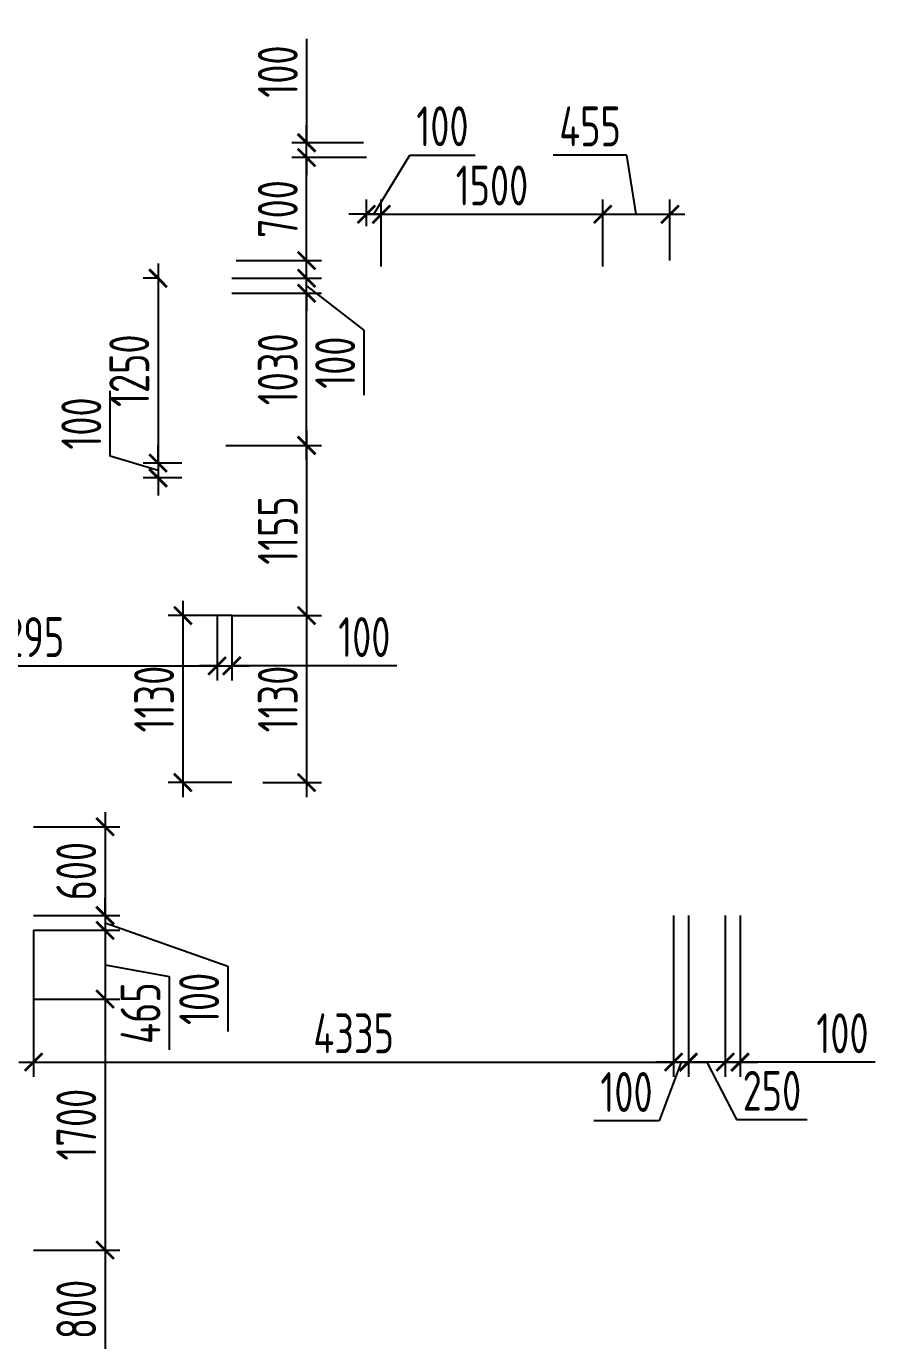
# Model space of a CAD drawing. Header units: millimetres. Extents: x -350007 to 535970, y -888 to 133718.
# Drawn here: x 216081 to 221916, y 71385 to 80287 of the extents above; entities that cross this region are included whole.
import ezdxf

# ---------------------------------------------------------------- set-up
doc = ezdxf.new("R2010")
doc.units = ezdxf.units.MM
doc.layers.add('АР_Размеры нов.', color=15, linetype='Continuous', lineweight=0)
doc.styles.add('ISOCPEUR', font='isocpeur.ttf', dxfattribs={"width": 0.7})
doc.dimstyles.new('R_100', dxfattribs={"dimtxt": 270, "dimasz": 120, "dimexe": 100, "dimexo": 0, "dimgap": 60, "dimtad": 1, "dimdec": 0, "dimrnd": 5, "dimzin": 0, "dimdsep": 46, "dimtxsty": 'ISOCPEUR', "dimblk": 'ARCHTICK', "dimcen": 0, "dimdle": 100, "dimclrd": 256, "dimclre": 256, "dimclrt": 256, "dimadec": 0, "dimazin": 0, "dimtfac": 2, "dimtdec": 0, "dimtofl": 0, "dimtmove": 1, "dimatfit": 3, "dimfxl": 1, "dimtvp": 3, "dimtolj": 1, "dimtzin": 0, "dimarcsym": 0})

# ---------------------------------------------------------------- blocks, each defined once
blk = doc.blocks.new('_ArchTick')
at = {"color": 0, "linetype": 'ByBlock', "const_width": 0.15}
blk.add_lwpolyline([(-0.5, -0.5), (0.5, 0.5)], dxfattribs=at)
blk = doc.blocks.new('*D2668')
at = {"layer": 'АР_Размеры нов.', "lineweight": -2, "ltscale": 100, "transparency": 16777216}
for p, q in [((217141.4, 76395.7), (217141.4, 75065.7)), ((217473.3, 76295.7), (217041.4, 76295.7)), ((217473.3, 75165.7), (217041.4, 75165.7))]:
    blk.add_line(p, q, dxfattribs=at)
at = {"layer": 'АР_Размеры нов.', "lineweight": -2, "ltscale": 100, "transparency": 16777216, "xscale": 120, "yscale": 120, "zscale": 120}
for p, rotation in [((217141.4, 76295.7), 90), ((217141.4, 75165.7), 270)]:
    blk.add_blockref('_ArchTick', p, dxfattribs=dict(at, rotation=rotation))
at = {"layer": 'АР_Размеры нов.', "ltscale": 100, "transparency": 16777216, "insert": (216946.4, 75730.7), "char_height": 270, "attachment_point": 5, "rotation": 90, "style": 'ISOCPEUR'}
blk.add_mtext('\\A1;1130', dxfattribs=at)
blk = doc.blocks.new('*D2710')
at = {"layer": 'АР_Размеры нов.', "lineweight": -2, "ltscale": 100, "transparency": 16777216}
for p, q in [((218485.2, 78660.4), (218485.2, 79113.9)), ((219985.1, 78660.4), (219985.1, 79113.9)), ((218385.2, 79013.9), (220085.1, 79013.9))]:
    blk.add_line(p, q, dxfattribs=at)
at = {"layer": 'АР_Размеры нов.', "lineweight": -2, "ltscale": 100, "transparency": 16777216, "xscale": 120, "yscale": 120, "zscale": 120, "rotation": 180}
blk.add_blockref('_ArchTick', (218485.2, 79013.9), dxfattribs=at)
at = {"layer": 'АР_Размеры нов.', "lineweight": -2, "ltscale": 100, "transparency": 16777216, "xscale": 120, "yscale": 120, "zscale": 120}
blk.add_blockref('_ArchTick', (219985.1, 79013.9), dxfattribs=at)
at = {"layer": 'АР_Размеры нов.', "ltscale": 100, "transparency": 16777216, "insert": (219235.2, 79208.9), "char_height": 270, "attachment_point": 5, "style": 'ISOCPEUR'}
blk.add_mtext('\\A1;1500', dxfattribs=at)
blk = doc.blocks.new('*D1782')
at = {"layer": 'АР_Размеры нов.', "lineweight": -2, "ltscale": 100, "transparency": 16777216}
for p, q in [((216614.3, 73798.2), (216614.3, 71898.2)), ((216130.6, 73698.2), (216714.3, 73698.2)), ((216130.6, 71998.2), (216714.3, 71998.2))]:
    blk.add_line(p, q, dxfattribs=at)
at = {"layer": 'АР_Размеры нов.', "lineweight": -2, "ltscale": 100, "transparency": 16777216, "xscale": 120, "yscale": 120, "zscale": 120}
for p, rotation in [((216614.3, 73698.2), 90), ((216614.3, 71998.2), 270)]:
    blk.add_blockref('_ArchTick', p, dxfattribs=dict(at, rotation=rotation))
at = {"layer": 'АР_Размеры нов.', "ltscale": 100, "transparency": 16777216, "insert": (216419.3, 72848.2), "char_height": 270, "attachment_point": 5, "rotation": 90, "style": 'ISOCPEUR'}
blk.add_mtext('\\A1;1700', dxfattribs=at)
blk = doc.blocks.new('*D1783')
at = {"layer": 'АР_Размеры нов.', "lineweight": -2, "ltscale": 100, "transparency": 16777216}
for p, q in [((217979.3, 77348.7), (217979.3, 78579)), ((217473.3, 78479), (218079.3, 78479)), ((217433.3, 77448.7), (218079.3, 77448.7))]:
    blk.add_line(p, q, dxfattribs=at)
at = {"layer": 'АР_Размеры нов.', "lineweight": -2, "ltscale": 100, "transparency": 16777216, "xscale": 120, "yscale": 120, "zscale": 120}
for p, rotation in [((217979.3, 78479), 90), ((217979.3, 77448.7), 270)]:
    blk.add_blockref('_ArchTick', p, dxfattribs=dict(at, rotation=rotation))
at = {"layer": 'АР_Размеры нов.', "ltscale": 100, "transparency": 16777216, "insert": (217784.3, 77963.9), "char_height": 270, "attachment_point": 5, "rotation": 90, "style": 'ISOCPEUR'}
blk.add_mtext('\\A1;1030', dxfattribs=at)
blk = doc.blocks.new('*D1788')
at = {"layer": 'АР_Размеры нов.', "lineweight": -2, "ltscale": 100, "transparency": 16777216}
for p, q in [((216614.3, 72098.2), (216614.3, 71095.7)), ((216130.6, 71998.2), (216714.3, 71998.2)), ((216130.6, 71195.7), (216714.3, 71195.7))]:
    blk.add_line(p, q, dxfattribs=at)
at = {"layer": 'АР_Размеры нов.', "lineweight": -2, "ltscale": 100, "transparency": 16777216, "xscale": 120, "yscale": 120, "zscale": 120}
for p, rotation in [((216614.3, 71998.2), 90), ((216614.3, 71195.7), 270)]:
    blk.add_blockref('_ArchTick', p, dxfattribs=dict(at, rotation=rotation))
at = {"layer": 'АР_Размеры нов.', "ltscale": 100, "transparency": 16777216, "insert": (216419.3, 71596.9), "char_height": 270, "attachment_point": 5, "rotation": 90, "style": 'ISOCPEUR'}
blk.add_mtext('\\A1;800', dxfattribs=at)
blk = doc.blocks.new('*D1793')
at = {"layer": 'АР_Размеры нов.', "lineweight": -2, "ltscale": 500, "transparency": 16777216}
for p, q in [((220465.6, 74264.5), (220465.6, 73171.9)), ((216130.6, 74164.5), (216130.6, 73171.9)), ((216030.6, 73271.9), (220565.6, 73271.9))]:
    blk.add_line(p, q, dxfattribs=at)
at = {"layer": 'АР_Размеры нов.', "lineweight": -2, "ltscale": 500, "transparency": 16777216, "xscale": 120, "yscale": 120, "zscale": 120, "rotation": 180}
blk.add_blockref('_ArchTick', (216130.6, 73271.9), dxfattribs=at)
at = {"layer": 'АР_Размеры нов.', "lineweight": -2, "ltscale": 500, "transparency": 16777216, "xscale": 120, "yscale": 120, "zscale": 120}
blk.add_blockref('_ArchTick', (220465.6, 73271.9), dxfattribs=at)
at = {"layer": 'АР_Размеры нов.', "lineweight": 13, "ltscale": 500, "transparency": 16777216, "insert": (218298.1, 73466.9), "char_height": 270, "attachment_point": 5, "style": 'ISOCPEUR'}
blk.add_mtext('\\A1;4335', dxfattribs=at)
blk = doc.blocks.new('*D1794')
at = {"layer": 'АР_Размеры нов.', "lineweight": -2, "ltscale": 500, "transparency": 16777216}
for p, q in [((216614.3, 74965.7), (216614.3, 74164.5)), ((216130.6, 74865.7), (216714.3, 74865.7)), ((216130.6, 74264.5), (216714.3, 74264.5))]:
    blk.add_line(p, q, dxfattribs=at)
at = {"layer": 'АР_Размеры нов.', "lineweight": -2, "ltscale": 500, "transparency": 16777216, "xscale": 120, "yscale": 120, "zscale": 120}
for p, rotation in [((216614.3, 74865.7), 90), ((216614.3, 74264.5), 270)]:
    blk.add_blockref('_ArchTick', p, dxfattribs=dict(at, rotation=rotation))
at = {"layer": 'АР_Размеры нов.', "lineweight": 13, "ltscale": 500, "transparency": 16777216, "insert": (216419.3, 74565.1), "char_height": 270, "attachment_point": 5, "rotation": 90, "style": 'ISOCPEUR'}
blk.add_mtext('\\A1;600', dxfattribs=at)
blk = doc.blocks.new('*D1795')
at = {"layer": 'АР_Размеры нов.', "lineweight": -2, "ltscale": 500, "transparency": 16777216}
for p, q in [((216614.3, 74264.5), (216614.3, 74384.5)), ((216130.6, 74264.5), (216714.3, 74264.5)), ((216614.3, 74264.5), (216614.3, 74164.5)), ((216130.6, 74164.5), (216714.3, 74164.5)), ((216614.3, 74214.5), (217446.6, 73920.8)), ((216614.3, 74164.5), (216614.3, 74044.5)), ((217446.6, 73920.8), (217446.6, 73479.5))]:
    blk.add_line(p, q, dxfattribs=at)
at = {"layer": 'АР_Размеры нов.', "lineweight": -2, "ltscale": 500, "transparency": 16777216, "xscale": 120, "yscale": 120, "zscale": 120}
for p, rotation in [((216614.3, 74264.5), 270), ((216614.3, 74164.5), 90)]:
    blk.add_blockref('_ArchTick', p, dxfattribs=dict(at, rotation=rotation))
at = {"layer": 'АР_Размеры нов.', "lineweight": 13, "ltscale": 500, "transparency": 16777216, "insert": (217251.6, 73700.1), "char_height": 270, "attachment_point": 5, "rotation": 90, "style": 'ISOCPEUR'}
blk.add_mtext('\\A1;100', dxfattribs=at)
blk = doc.blocks.new('*D1796')
at = {"layer": 'АР_Размеры нов.', "lineweight": -2, "ltscale": 500, "transparency": 16777216}
for p, q in [((216614.3, 74264.5), (216614.3, 73598.2)), ((216130.6, 74164.5), (216714.3, 74164.5)), ((216614.3, 73931.3), (217049.6, 73852.3)), ((217049.6, 73852.3), (217049.6, 73354.3)), ((216130.6, 73698.2), (216714.3, 73698.2))]:
    blk.add_line(p, q, dxfattribs=at)
at = {"layer": 'АР_Размеры нов.', "lineweight": -2, "ltscale": 500, "transparency": 16777216, "xscale": 120, "yscale": 120, "zscale": 120}
for p, rotation in [((216614.3, 74164.5), 90), ((216614.3, 73698.2), 270)]:
    blk.add_blockref('_ArchTick', p, dxfattribs=dict(at, rotation=rotation))
at = {"layer": 'АР_Размеры нов.', "lineweight": 13, "ltscale": 500, "transparency": 16777216, "insert": (216854.6, 73603.3), "char_height": 270, "attachment_point": 5, "rotation": 90, "style": 'ISOCPEUR'}
blk.add_mtext('\\A1;465', dxfattribs=at)
blk = doc.blocks.new('*D1805')
at = {"layer": 'АР_Размеры нов.', "lineweight": -2, "ltscale": 500, "transparency": 16777216}
for p, q in [((215075.9, 76295.2), (215075.9, 75855.6)), ((217373.3, 76295.7), (217373.3, 75855.6)), ((214975.9, 75955.6), (217473.3, 75955.6))]:
    blk.add_line(p, q, dxfattribs=at)
at = {"layer": 'АР_Размеры нов.', "lineweight": -2, "ltscale": 500, "transparency": 16777216, "xscale": 120, "yscale": 120, "zscale": 120, "rotation": 180}
blk.add_blockref('_ArchTick', (215075.9, 75955.6), dxfattribs=at)
at = {"layer": 'АР_Размеры нов.', "lineweight": -2, "ltscale": 500, "transparency": 16777216, "xscale": 120, "yscale": 120, "zscale": 120}
blk.add_blockref('_ArchTick', (217373.3, 75955.6), dxfattribs=at)
at = {"layer": 'АР_Размеры нов.', "lineweight": 13, "ltscale": 500, "transparency": 16777216, "insert": (216070.5, 76150.6), "char_height": 270, "attachment_point": 5, "style": 'ISOCPEUR'}
blk.add_mtext('\\A1;2295', dxfattribs=at)
blk = doc.blocks.new('*D1806')
at = {"layer": 'АР_Размеры нов.', "lineweight": -2, "ltscale": 500, "transparency": 16777216}
for p, q in [((217373.3, 76295.7), (217373.3, 75855.6)), ((217473.3, 76295.7), (217473.3, 75855.6)), ((217373.3, 75955.6), (217253.3, 75955.6)), ((217373.3, 75955.6), (217473.3, 75955.6)), ((217473.3, 75955.6), (217593.3, 75955.6)), ((218591, 75955.6), (217473.3, 75955.6))]:
    blk.add_line(p, q, dxfattribs=at)
at = {"layer": 'АР_Размеры нов.', "lineweight": -2, "ltscale": 500, "transparency": 16777216, "xscale": 120, "yscale": 120, "zscale": 120}
blk.add_blockref('_ArchTick', (217373.3, 75955.6), dxfattribs=at)
at = {"layer": 'АР_Размеры нов.', "lineweight": -2, "ltscale": 500, "transparency": 16777216, "xscale": 120, "yscale": 120, "zscale": 120, "rotation": 180}
blk.add_blockref('_ArchTick', (217473.3, 75955.6), dxfattribs=at)
at = {"layer": 'АР_Размеры нов.', "lineweight": 13, "ltscale": 500, "transparency": 16777216, "insert": (218370.3, 76150.6), "char_height": 270, "attachment_point": 5, "style": 'ISOCPEUR'}
blk.add_mtext('\\A1;100', dxfattribs=at)
blk = doc.blocks.new('*D1807')
at = {"layer": 'АР_Размеры нов.', "lineweight": -2, "ltscale": 500, "transparency": 16777216}
for p, q in [((217979.3, 78580.3), (217979.3, 78700.3)), ((217473.3, 78580.3), (218079.3, 78580.3)), ((217979.3, 78479), (217979.3, 78580.3)), ((217979.3, 78529.7), (218367.8, 78229.5)), ((217473.3, 78479), (218079.3, 78479)), ((217979.3, 78479), (217979.3, 78359)), ((218367.8, 78229.5), (218367.8, 77788.2))]:
    blk.add_line(p, q, dxfattribs=at)
at = {"layer": 'АР_Размеры нов.', "lineweight": -2, "ltscale": 500, "transparency": 16777216, "xscale": 120, "yscale": 120, "zscale": 120}
for p, rotation in [((217979.3, 78580.3), 270), ((217979.3, 78479), 90)]:
    blk.add_blockref('_ArchTick', p, dxfattribs=dict(at, rotation=rotation))
at = {"layer": 'АР_Размеры нов.', "lineweight": 13, "ltscale": 500, "transparency": 16777216, "insert": (218172.8, 78008.9), "char_height": 270, "attachment_point": 5, "rotation": 90, "style": 'ISOCPEUR'}
blk.add_mtext('\\A1;100', dxfattribs=at)
blk = doc.blocks.new('*D1808')
at = {"layer": 'АР_Размеры нов.', "lineweight": -2, "ltscale": 500, "transparency": 16777216}
for p, q in [((217979.3, 77548.7), (217979.3, 76195.7)), ((217433.3, 77448.7), (218079.3, 77448.7)), ((217473.3, 76295.7), (218079.3, 76295.7))]:
    blk.add_line(p, q, dxfattribs=at)
at = {"layer": 'АР_Размеры нов.', "lineweight": -2, "ltscale": 500, "transparency": 16777216, "xscale": 120, "yscale": 120, "zscale": 120}
for p, rotation in [((217979.3, 77448.7), 90), ((217979.3, 76295.7), 270)]:
    blk.add_blockref('_ArchTick', p, dxfattribs=dict(at, rotation=rotation))
at = {"layer": 'АР_Размеры нов.', "lineweight": 13, "ltscale": 500, "transparency": 16777216, "insert": (217784.3, 76872.2), "char_height": 270, "attachment_point": 5, "rotation": 90, "style": 'ISOCPEUR'}
blk.add_mtext('\\A1;1155', dxfattribs=at)
blk = doc.blocks.new('*D1809')
at = {"layer": 'АР_Размеры нов.', "lineweight": -2, "ltscale": 500, "transparency": 16777216}
for p, q in [((217979.3, 76395.7), (217979.3, 75065.7)), ((217473.3, 76295.7), (218079.3, 76295.7)), ((217683.9, 75165.7), (218079.3, 75165.7))]:
    blk.add_line(p, q, dxfattribs=at)
at = {"layer": 'АР_Размеры нов.', "lineweight": -2, "ltscale": 500, "transparency": 16777216, "xscale": 120, "yscale": 120, "zscale": 120}
for p, rotation in [((217979.3, 76295.7), 90), ((217979.3, 75165.7), 270)]:
    blk.add_blockref('_ArchTick', p, dxfattribs=dict(at, rotation=rotation))
at = {"layer": 'АР_Размеры нов.', "lineweight": 13, "ltscale": 500, "transparency": 16777216, "insert": (217784.3, 75730.7), "char_height": 270, "attachment_point": 5, "rotation": 90, "style": 'ISOCPEUR'}
blk.add_mtext('\\A1;1130', dxfattribs=at)
blk = doc.blocks.new('*D1810')
at = {"layer": 'АР_Размеры нов.', "lineweight": -2, "ltscale": 500, "transparency": 16777216}
for p, q in [((216973.4, 78680.4), (216973.4, 77228.7)), ((216977.6, 78580.4), (216873.4, 78580.4)), ((216977.6, 77328.7), (216873.4, 77328.7))]:
    blk.add_line(p, q, dxfattribs=at)
at = {"layer": 'АР_Размеры нов.', "lineweight": -2, "ltscale": 500, "transparency": 16777216, "xscale": 120, "yscale": 120, "zscale": 120}
for p, rotation in [((216973.4, 78580.4), 90), ((216973.4, 77328.7), 270)]:
    blk.add_blockref('_ArchTick', p, dxfattribs=dict(at, rotation=rotation))
at = {"layer": 'АР_Размеры нов.', "lineweight": 13, "ltscale": 500, "transparency": 16777216, "insert": (216778.4, 77954.6), "char_height": 270, "attachment_point": 5, "rotation": 90, "style": 'ISOCPEUR'}
blk.add_mtext('\\A1;1250', dxfattribs=at)
blk = doc.blocks.new('*D1811')
at = {"layer": 'АР_Размеры нов.', "lineweight": -2, "ltscale": 500, "transparency": 16777216}
for p, q in [((216648.4, 77376.2), (216648.4, 77817.5)), ((216973.4, 77328.7), (216973.4, 77448.7)), ((216973.4, 77278.7), (216648.4, 77376.2)), ((217134.1, 77328.7), (216873.4, 77328.7)), ((216973.4, 77328.7), (216973.4, 77228.7)), ((217134.1, 77228.7), (216873.4, 77228.7)), ((216973.4, 77228.7), (216973.4, 77108.7))]:
    blk.add_line(p, q, dxfattribs=at)
at = {"layer": 'АР_Размеры нов.', "lineweight": -2, "ltscale": 500, "transparency": 16777216, "xscale": 120, "yscale": 120, "zscale": 120}
for p, rotation in [((216973.4, 77328.7), 270), ((216973.4, 77228.7), 90)]:
    blk.add_blockref('_ArchTick', p, dxfattribs=dict(at, rotation=rotation))
at = {"layer": 'АР_Размеры нов.', "lineweight": 13, "ltscale": 500, "transparency": 16777216, "insert": (216453.4, 77596.9), "char_height": 270, "attachment_point": 5, "rotation": 90, "style": 'ISOCPEUR'}
blk.add_mtext('\\A1;100', dxfattribs=at)
blk = doc.blocks.new('*D2146')
at = {"layer": 'АР_Размеры нов.', "lineweight": -2, "ltscale": 500, "transparency": 16777216}
for p, q in [((217979.3, 78580.3), (217979.3, 78700.3)), ((217473.3, 78580.3), (218079.3, 78580.3)), ((217979.3, 78479), (217979.3, 78580.3)), ((217979.3, 78529.7), (218367.8, 78229.5)), ((217473.3, 78479), (218079.3, 78479)), ((217979.3, 78479), (217979.3, 78359)), ((218367.8, 78229.5), (218367.8, 77788.2))]:
    blk.add_line(p, q, dxfattribs=at)
at = {"layer": 'АР_Размеры нов.', "lineweight": -2, "ltscale": 500, "transparency": 16777216, "xscale": 120, "yscale": 120, "zscale": 120}
for p, rotation in [((217979.3, 78580.3), 270), ((217979.3, 78479), 90)]:
    blk.add_blockref('_ArchTick', p, dxfattribs=dict(at, rotation=rotation))
at = {"layer": 'АР_Размеры нов.', "lineweight": 13, "ltscale": 500, "transparency": 16777216, "insert": (218172.8, 78008.9), "char_height": 270, "attachment_point": 5, "rotation": 90, "style": 'ISOCPEUR'}
blk.add_mtext('\\A1;100', dxfattribs=at)
blk = doc.blocks.new('*D2147')
at = {"layer": 'АР_Размеры нов.', "lineweight": -2, "ltscale": 500, "transparency": 16777216}
for p, q in [((218435.2, 79013.9), (218679, 79414.9)), ((218679, 79414.9), (219120.3, 79414.9)), ((218385.2, 78934.2), (218385.2, 79113.9)), ((218485.2, 78660.4), (218485.2, 79113.9)), ((218385.2, 79013.9), (218265.2, 79013.9)), ((218485.2, 79013.9), (218385.2, 79013.9)), ((218485.2, 79013.9), (218605.2, 79013.9))]:
    blk.add_line(p, q, dxfattribs=at)
at = {"layer": 'АР_Размеры нов.', "lineweight": -2, "ltscale": 500, "transparency": 16777216, "xscale": 120, "yscale": 120, "zscale": 120}
blk.add_blockref('_ArchTick', (218385.2, 79013.9), dxfattribs=at)
at = {"layer": 'АР_Размеры нов.', "lineweight": -2, "ltscale": 500, "transparency": 16777216, "xscale": 120, "yscale": 120, "zscale": 120, "rotation": 180}
blk.add_blockref('_ArchTick', (218485.2, 79013.9), dxfattribs=at)
at = {"layer": 'АР_Размеры нов.', "lineweight": 13, "ltscale": 500, "transparency": 16777216, "insert": (218899.7, 79609.9), "char_height": 270, "attachment_point": 5, "style": 'ISOCPEUR'}
blk.add_mtext('\\A1;100', dxfattribs=at)
blk = doc.blocks.new('*D2148')
at = {"layer": 'АР_Размеры нов.', "lineweight": -2, "ltscale": 500, "transparency": 16777216}
for p, q in [((217979.3, 78600.3), (217979.3, 79498.5)), ((218385.2, 79398.5), (217879.3, 79398.5)), ((217502.3, 78700.3), (218079.3, 78700.3))]:
    blk.add_line(p, q, dxfattribs=at)
at = {"layer": 'АР_Размеры нов.', "lineweight": -2, "ltscale": 500, "transparency": 16777216, "xscale": 120, "yscale": 120, "zscale": 120}
for p, rotation in [((217979.3, 79398.5), 90), ((217979.3, 78700.3), 270)]:
    blk.add_blockref('_ArchTick', p, dxfattribs=dict(at, rotation=rotation))
at = {"layer": 'АР_Размеры нов.', "lineweight": 13, "ltscale": 500, "transparency": 16777216, "insert": (217784.3, 79049.4), "char_height": 270, "attachment_point": 5, "rotation": 90, "style": 'ISOCPEUR'}
blk.add_mtext('\\A1;700', dxfattribs=at)
blk = doc.blocks.new('*D2149')
at = {"layer": 'АР_Размеры нов.', "lineweight": -2, "ltscale": 500, "transparency": 16777216}
for p, q in [((217979.3, 80201.1), (217979.3, 79498.5)), ((217979.3, 79498.5), (217979.3, 79618.5)), ((218365.2, 79498.5), (217879.3, 79498.5)), ((217979.3, 79398.5), (217979.3, 79498.5)), ((218385.2, 79398.5), (217879.3, 79398.5)), ((217979.3, 79398.5), (217979.3, 79278.5))]:
    blk.add_line(p, q, dxfattribs=at)
at = {"layer": 'АР_Размеры нов.', "lineweight": -2, "ltscale": 500, "transparency": 16777216, "xscale": 120, "yscale": 120, "zscale": 120}
for p, rotation in [((217979.3, 79498.5), 270), ((217979.3, 79398.5), 90)]:
    blk.add_blockref('_ArchTick', p, dxfattribs=dict(at, rotation=rotation))
at = {"layer": 'АР_Размеры нов.', "lineweight": 13, "ltscale": 500, "transparency": 16777216, "insert": (217784.3, 79980.5), "char_height": 270, "attachment_point": 5, "rotation": 90, "style": 'ISOCPEUR'}
blk.add_mtext('\\A1;100', dxfattribs=at)
blk = doc.blocks.new('*D2150')
at = {"layer": 'АР_Размеры нов.', "lineweight": -2, "ltscale": 500, "transparency": 16777216}
for p, q in [((220148.5, 79414.3), (219650.5, 79414.3)), ((220212.9, 79013.9), (220148.5, 79414.3)), ((219985.1, 78660.4), (219985.1, 79113.9)), ((220440.6, 78700.3), (220440.6, 79113.9)), ((219885.1, 79013.9), (220540.6, 79013.9))]:
    blk.add_line(p, q, dxfattribs=at)
at = {"layer": 'АР_Размеры нов.', "lineweight": -2, "ltscale": 500, "transparency": 16777216, "xscale": 120, "yscale": 120, "zscale": 120, "rotation": 180}
blk.add_blockref('_ArchTick', (219985.1, 79013.9), dxfattribs=at)
at = {"layer": 'АР_Размеры нов.', "lineweight": -2, "ltscale": 500, "transparency": 16777216, "xscale": 120, "yscale": 120, "zscale": 120}
blk.add_blockref('_ArchTick', (220440.6, 79013.9), dxfattribs=at)
at = {"layer": 'АР_Размеры нов.', "lineweight": 13, "ltscale": 500, "transparency": 16777216, "insert": (219899.5, 79609.3), "char_height": 270, "attachment_point": 5, "style": 'ISOCPEUR'}
blk.add_mtext('\\A1;455', dxfattribs=at)
blk = doc.blocks.new('*D2569')
at = {"layer": 'АР_Размеры нов.', "lineweight": -2, "ltscale": 500, "transparency": 16777216}
for p, q in [((220565.6, 74264.5), (220565.6, 73171.9)), ((220815.6, 74264.5), (220815.6, 73171.9)), ((220915.6, 73271.9), (220465.6, 73271.9)), ((220690.6, 73271.9), (220892.1, 72882.4)), ((220892.1, 72882.4), (221371.2, 72882.4))]:
    blk.add_line(p, q, dxfattribs=at)
at = {"layer": 'АР_Размеры нов.', "lineweight": -2, "ltscale": 500, "transparency": 16777216, "xscale": 120, "yscale": 120, "zscale": 120, "rotation": 180}
blk.add_blockref('_ArchTick', (220565.6, 73271.9), dxfattribs=at)
at = {"layer": 'АР_Размеры нов.', "lineweight": -2, "ltscale": 500, "transparency": 16777216, "xscale": 120, "yscale": 120, "zscale": 120}
blk.add_blockref('_ArchTick', (220815.6, 73271.9), dxfattribs=at)
at = {"layer": 'АР_Размеры нов.', "lineweight": 13, "ltscale": 500, "transparency": 16777216, "insert": (221131.7, 73077.4), "char_height": 270, "attachment_point": 5, "style": 'ISOCPEUR'}
blk.add_mtext('\\A1;250', dxfattribs=at)
blk = doc.blocks.new('*D2570')
at = {"layer": 'АР_Размеры нов.', "lineweight": -2, "ltscale": 500, "transparency": 16777216}
for p, q in [((220465.6, 74264.5), (220465.6, 73171.9)), ((220565.6, 74264.5), (220565.6, 73171.9)), ((220465.6, 73271.9), (220345.6, 73271.9)), ((220515.6, 73271.9), (220367, 72874.6)), ((220565.6, 73271.9), (220465.6, 73271.9)), ((220565.6, 73271.9), (220685.6, 73271.9)), ((220367, 72874.6), (219925.7, 72874.6))]:
    blk.add_line(p, q, dxfattribs=at)
at = {"layer": 'АР_Размеры нов.', "lineweight": -2, "ltscale": 500, "transparency": 16777216, "xscale": 120, "yscale": 120, "zscale": 120}
blk.add_blockref('_ArchTick', (220465.6, 73271.9), dxfattribs=at)
at = {"layer": 'АР_Размеры нов.', "lineweight": -2, "ltscale": 500, "transparency": 16777216, "xscale": 120, "yscale": 120, "zscale": 120, "rotation": 180}
blk.add_blockref('_ArchTick', (220565.6, 73271.9), dxfattribs=at)
at = {"layer": 'АР_Размеры нов.', "lineweight": 13, "ltscale": 500, "transparency": 16777216, "insert": (220146.3, 73069.6), "char_height": 270, "attachment_point": 5, "style": 'ISOCPEUR'}
blk.add_mtext('\\A1;100', dxfattribs=at)
blk = doc.blocks.new('*D2571')
at = {"layer": 'АР_Размеры нов.', "lineweight": -2, "ltscale": 500, "transparency": 16777216}
for p, q in [((220815.6, 74264.5), (220815.6, 73171.9)), ((220915.6, 74264.5), (220915.6, 73171.9)), ((220815.6, 73271.9), (220695.6, 73271.9)), ((220815.6, 73271.9), (220915.6, 73271.9)), ((220915.6, 73271.9), (221035.6, 73271.9)), ((221829.8, 73271.9), (220915.6, 73271.9))]:
    blk.add_line(p, q, dxfattribs=at)
at = {"layer": 'АР_Размеры нов.', "lineweight": -2, "ltscale": 500, "transparency": 16777216, "xscale": 120, "yscale": 120, "zscale": 120}
blk.add_blockref('_ArchTick', (220815.6, 73271.9), dxfattribs=at)
at = {"layer": 'АР_Размеры нов.', "lineweight": -2, "ltscale": 500, "transparency": 16777216, "xscale": 120, "yscale": 120, "zscale": 120, "rotation": 180}
blk.add_blockref('_ArchTick', (220915.6, 73271.9), dxfattribs=at)
at = {"layer": 'АР_Размеры нов.', "lineweight": 13, "ltscale": 500, "transparency": 16777216, "insert": (221609.2, 73466.9), "char_height": 270, "attachment_point": 5, "style": 'ISOCPEUR'}
blk.add_mtext('\\A1;100', dxfattribs=at)

msp = doc.modelspace()

# ---------------------------------------------------------------- dimensions: what is measured, and where the dimension line sits
at = {"layer": 'АР_Размеры нов.', "lineweight": 13, "ltscale": 500}
for base, p1, p2, picture, middle in [((217979.3, 79498.5), (218385.2, 79398.5), (218365.2, 79498.5), '*D2149', (217997.1, 79980.5)), ((217979.3, 78580.3), (217473.3, 78479), (217473.3, 78580.3), '*D1807', (218367.8, 78169.5)), ((217979.3, 78580.3), (217473.3, 78479), (217473.3, 78580.3), '*D2146', (218367.8, 78169.5)), ((216614.3, 74164.5), (216130.6, 74264.5), (216130.6, 74164.5), '*D1795', (217446.6, 73860.8)), ((216614.3, 73698.2), (216130.6, 74164.5), (216130.6, 73698.2), '*D1796', (217049.6, 73792.3))]:
    dim = msp.add_linear_dim(base=base, p1=p1, p2=p2, angle=90, dimstyle='R_100', override={"dimpost": '\\X'}, dxfattribs=at)
    dim.commit()
    dim.dimension.update_dxf_attribs({"geometry": picture, "text_midpoint": middle, "dimtype": 160})
for base, p1, p2, override, picture, middle in [((218385.2, 79013.9), (218485.2, 78660.4), (218385.2, 78934.2), {"dimpost": '\\X', "dimfxl": 2.5, "dimarcsym": 1}, '*D2147', (218739, 79414.9)), ((220440.6145, 79013.933), (219985.1453, 78660.3536), (220440.6145, 78700.3286), {"dimpost": '\\X', "dimfxl": 2.5, "dimarcsym": 1}, '*D2150', (220088.529, 79414.3375)), ((217373.3, 75955.6), (215075.9, 76295.2), (217373.3, 76295.7), {"dimpost": '\\X'}, '*D1805', (216070.5, 75955.6)), ((217473.3, 75955.6), (217373.3, 76295.7), (217473.3, 76295.7), {"dimpost": '\\X'}, '*D1806', (218370.3, 76092.9)), ((220465.6, 73271.9), (220565.6, 74264.5), (220465.6, 74264.5), {"dimpost": '\\X'}, '*D2570', (220307, 72874.6)), ((220565.6, 73271.9), (220815.6, 74264.5), (220565.6, 74264.5), {"dimpost": '\\X'}, '*D2569', (220952.1, 72882.4)), ((220915.6, 73271.9), (220815.6, 74264.5), (220915.6, 74264.5), {"dimpost": '\\X'}, '*D2571', (221609.2, 73171.9))]:
    dim = msp.add_linear_dim(base=base, p1=p1, p2=p2, dimstyle='R_100', override=override, dxfattribs=at)
    dim.commit()
    dim.dimension.update_dxf_attribs({"geometry": picture, "text_midpoint": middle, "dimtype": 160})
for base, p1, p2, override, picture, middle in [((217979.3, 79398.5), (217502.3, 78700.3), (218385.2, 79398.5), {"dimpost": '\\X'}, '*D2148', (217784.3, 79049.4)), ((216973.4, 77328.7), (216977.6, 78580.4), (216977.6, 77328.7), {"dimpost": '\\X'}, '*D1810', (216778.4, 77954.6)), ((216973.4, 77228.7), (217134.1, 77328.7), (217134.1, 77228.7), {"dimpost": '\\X'}, '*D1811', (216453.4, 77436.2)), ((217979.3, 76295.7), (217433.3, 77448.7), (217473.3, 76295.7), {"dimpost": '\\X', "dimfxl": 2.5, "dimarcsym": 1}, '*D1808', (217784.3, 76872.2)), ((217979.3, 75165.7), (217473.3, 76295.7), (217683.9, 75165.7), {"dimpost": '\\X', "dimfxl": 2.5, "dimarcsym": 1}, '*D1809', (217784.3, 75730.7)), ((216614.3, 74264.5), (216130.6, 74865.7), (216130.6, 74264.5), {"dimpost": '\\X'}, '*D1794', (216419.3, 74565.1))]:
    dim = msp.add_linear_dim(base=base, p1=p1, p2=p2, angle=90, dimstyle='R_100', override=override, dxfattribs=at)
    dim.commit()
    dim.dimension.update_dxf_attribs({"geometry": picture, "text_midpoint": middle})
at = {"layer": 'АР_Размеры нов.', "ltscale": 100}
dim = msp.add_linear_dim(base=(219985.1, 79013.9), p1=(218485.2, 78660.4), p2=(219985.1, 78660.4), dimstyle='R_100', override={"dimpost": '\\X', "dimfxl": 2.5, "dimarcsym": 1}, dxfattribs=at)
dim.commit()
dim.dimension.update_dxf_attribs({"geometry": '*D2710', "text_midpoint": (219235.2, 79208.9)})
for base, p1, p2, picture, middle in [((217979.3, 78479), (217433.3, 77448.7), (217473.3, 78479), '*D1783', (217784.3, 77963.9)), ((217141.4, 75165.7), (217473.3, 76295.7), (217473.3, 75165.7), '*D2668', (216946.4, 75730.7)), ((216614.3, 71998.2), (216130.6, 73698.2), (216130.6, 71998.2), '*D1782', (216419.3, 72848.2)), ((216614.3254, 71195.6825), (216130.6145, 71998.1647), (216130.6145, 71195.6825), '*D1788', (216419.3254, 71596.9236))]:
    dim = msp.add_linear_dim(base=base, p1=p1, p2=p2, angle=90, dimstyle='R_100', override={"dimpost": '\\X', "dimfxl": 2.5, "dimarcsym": 1}, dxfattribs=at)
    dim.commit()
    dim.dimension.update_dxf_attribs({"geometry": picture, "text_midpoint": middle})
at = {"layer": 'АР_Размеры нов.', "lineweight": 13, "ltscale": 500}
dim = msp.add_linear_dim(base=(220465.6, 73271.9), p1=(216130.6, 74164.5), p2=(220465.6, 74264.5), dimstyle='R_100', override={"dimpost": '\\X'}, dxfattribs=at)
dim.commit()
dim.dimension.update_dxf_attribs({"geometry": '*D1793', "text_midpoint": (218298.1, 73466.9)})

doc.saveas('drawing.dxf')
